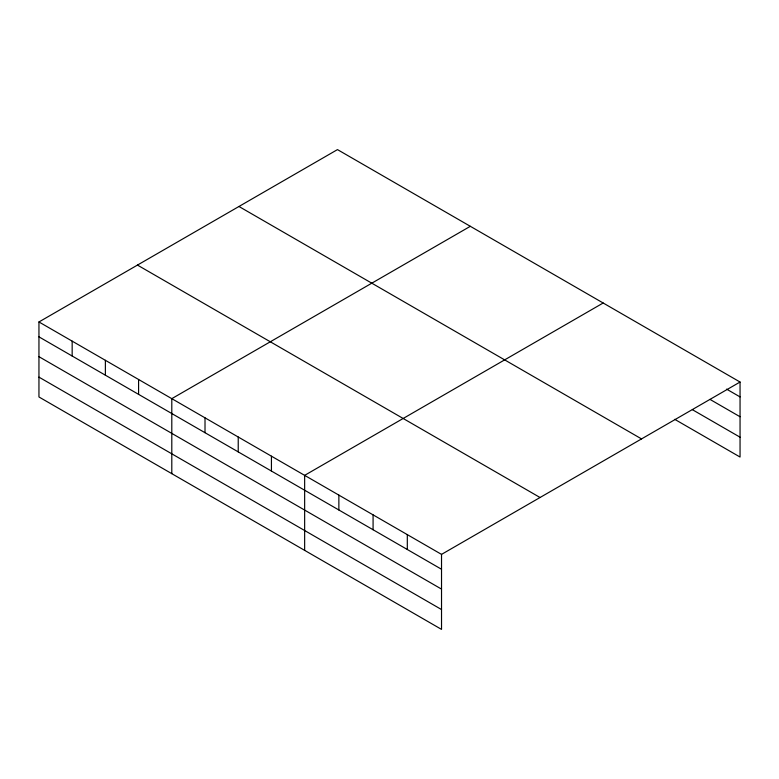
<?xml version="1.0" encoding="UTF-8"?>
<svg xmlns="http://www.w3.org/2000/svg" width="779" height="779" viewBox="0 0 779 779"><rect width="100%" height="100%" fill="white"/><g stroke="black" fill="none" stroke-linecap="round" stroke-linejoin="round"><path stroke-width="1.17" d="M441.527 589.099L441.527 554.385L38.95 321.961L38.95 396.969L441.527 629.393L441.527 589.099L38.95 356.675M674.721 419.326L740.05 457.039L740.05 382.031L337.473 149.607L38.95 321.961M470.321 226.309L171.799 398.653L171.799 473.671M603.17 303.002L304.647 475.356L304.647 550.373M441.527 554.385L740.05 382.031M726.573 389.12L740.05 396.91M709.981 399.393L740.05 416.755M692.356 409.657L740.05 437.194M238.958 206.484L641.536 438.908M137.464 265.084L540.042 497.508M38.95 336.84L441.527 569.254M38.95 377.124L441.527 609.548M407.31 534.628L407.31 549.507M373.083 514.87L373.083 529.749M338.865 495.113L338.865 509.992M271.433 456.182L271.433 471.061M238.228 437.009L238.228 451.888M205.013 417.836L205.013 432.705M138.584 379.48L138.584 394.359M105.379 360.307L105.379 375.186M72.165 341.134L72.165 356.013"/></g></svg>
